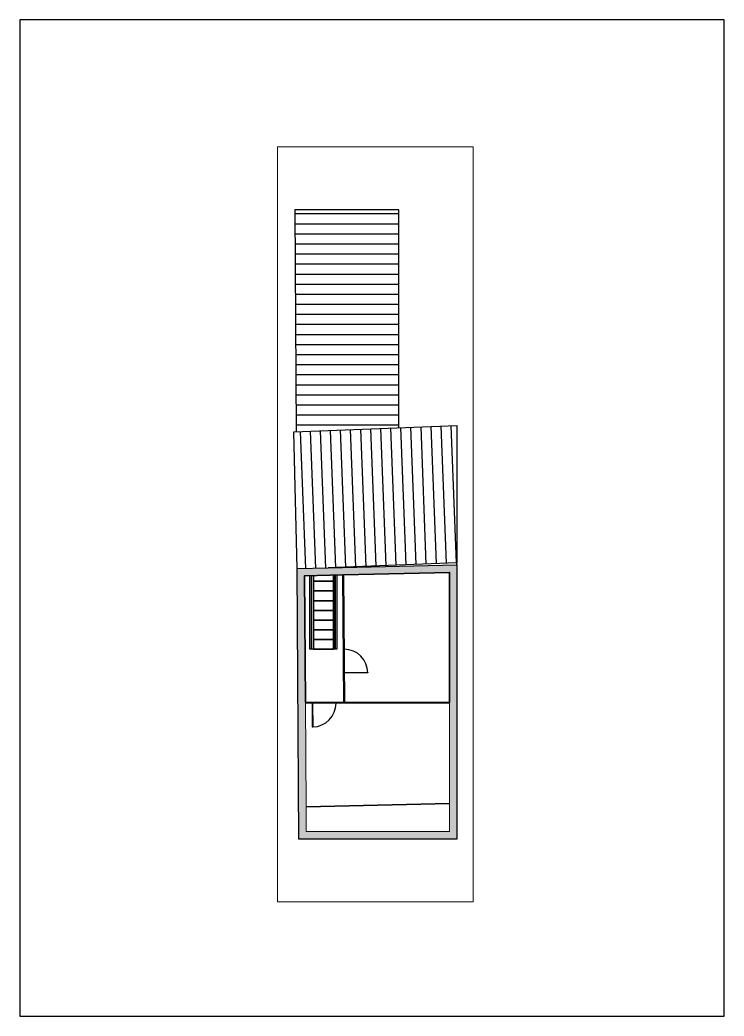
# Paper-space layout 'Layout1' of a CAD drawing. Header units: millimetres. Extents: x 64 to 274, y 59 to 356.
# The model-space entities are those that its viewports show. They can reach past a viewport. Long polylines and large blocks are cut down to what shows.
import ezdxf

# ---------------------------------------------------------------- set-up
doc = ezdxf.new("R2010")
doc.units = ezdxf.units.MM
doc.layers.get('0').update_dxf_attribs({"color": 250, "lineweight": 25})
for name, color, linetype, lineweight in [('A-ALV-___-___-EXI', 250, 'Continuous', 35), ('A-COB-___-___-EXI', 250, 'Continuous', 25), ('A-ESC-___-___-EXI', 250, 'Continuous', 25), ('A-POR-___-___-EXI', 250, 'Continuous', 25)]:
    doc.layers.add(name, color=color, linetype=linetype, lineweight=lineweight)

# ---------------------------------------------------------------- blocks, each defined once
blk = doc.blocks.new('SVG - A4-22434141-Não nomeada')
at = {"layer": 'A-POR-___-___-EXI'}
for p, q in [((64.29, 356.5), (64.29, 59.5)), ((274.29, 356.5), (64.29, 356.5)), ((274.29, 59.5), (274.29, 356.5)), ((64.29, 59.5), (274.29, 59.5))]:
    blk.add_line(p, q, dxfattribs=at)
blk = doc.blocks.new('Tipo de corrimão superior - Corrimão superior_Interno_-22137037-Planta baixa - Sótão_')
at = {"layer": 'A-ESC-___-___-EXI'}
for p, q in [((2011, 2948), (2011, 2998)), ((2011, 2998), (4208, 2998)), ((4209, 2948), (2011, 2948))]:
    blk.add_line(p, q, dxfattribs=at)
blk = doc.blocks.new('Tipo de corrimão superior - Corrimão superior_Interno_-V1-Planta baixa - Sótão_')
at = {"layer": 'A-ESC-___-___-EXI'}
for p, q in [((2011, 2948), (2011, 2998)), ((4208, 2998), (2011, 2998)), ((4209, 2948), (2011, 2948))]:
    blk.add_line(p, q, dxfattribs=at)
blk = doc.blocks.new('Tipo de corrimão superior - Corrimão superior_Interno_-22137048-Planta baixa - Sótão_')
at = {"layer": 'A-ESC-___-___-EXI'}
for p, q in [((2011, 2298), (2011, 2348)), ((2011, 2348), (4224, 2348)), ((4225, 2298), (2011, 2298))]:
    blk.add_line(p, q, dxfattribs=at)
blk = doc.blocks.new('Tipo de corrimão superior - Corrimão superior_Interno_-V2-Planta baixa - Sótão_')
at = {"layer": 'A-ESC-___-___-EXI'}
for p, q in [((2011, 2298), (2011, 2348)), ((4224, 2348), (2011, 2348)), ((4225, 2298), (2011, 2298))]:
    blk.add_line(p, q, dxfattribs=at)

msp = doc.modelspace()

# ---------------------------------------------------------------- hatches: boundary and pattern name
at = {"layer": 'A-ALV-___-___-EXI'}
for color, points in [(11, [(-8071, -2636), (-3524, -2528), (-3524, -2308), (-8072, -2416)]), (11, [(-3304, -10259), (-3304, -2303), (-3524, -2308), (-3524, -10259)]), (11, [(-8019, -10479), (-7799, -10479), (-7851, -2630), (-8071, -2636), (-8044, -6727)]), (9, [(-6679, -6406), (-6659, -6406), (-6684, -2603), (-6704, -2603), (-6695, -3912)]), (9, [(-7826, -6426), (-3524, -6426), (-3524, -6406), (-7826, -6406)]), (9, [(-7805, -9531), (-3524, -9429), (-3524, -9409), (-7805, -9511)]), (11, [(-7799, -10479), (-3304, -10479), (-3304, -10259), (-7800, -10259)])]:
    msp.add_hatch(color=color, dxfattribs=at).paths.add_polyline_path(points)
at = {"layer": 'A-COB-___-___-EXI'}
h = msp.add_hatch(dxfattribs=at)
h.set_pattern_fill('FP_2', color=256, style=0, pattern_type=2)
h.set_pattern_definition([(180, (-4679.64, -6833.64), (4e-14, -300), [])])
h.paths.add_polyline_path([(-8099, 1665), (-5041, 1784), (-5041, 8285), (-8143, 8285), (-8100, 1851)])
h = msp.add_hatch(dxfattribs=at)
h.set_pattern_fill('FP_1', color=256, style=0, pattern_type=2)
h.set_pattern_definition([(272.218, (-4675.98, -5982.94), (299.775, 11.61), [])])
h.paths.add_polyline_path([(-8073, -2416), (-7142, -2394), (-3304, -2245), (-3304, 1851), (-8169, 1662), (-8073, -2416)])

# ---------------------------------------------------------------- linework, layer by layer
msp.add_lwpolyline([(-3304, -2303), (-3304, -10479), (-8019, -10479), (-8072, -2416), (-7142, -2394), (-3304, -2303), (-3304, -2245), (-7142, -2394)])
at = {"layer": 'A-ALV-___-___-EXI', "color": 250, "lineweight": 35}
for points in [[(-6679, -6406), (-7826, -6406), (-7851, -2630), (-6704, -2603)], [(-6684, -2603), (-3524, -2528), (-3524, -6406), (-6659, -6406)]]:
    msp.add_lwpolyline(points, close=True, dxfattribs=at)
at = {"layer": 'A-ALV-___-___-EXI', "color": 8, "lineweight": 15}
for points in [[(-3524, -6426), (-3524, -9409), (-7805, -9511), (-7826, -6426)], [(-7805, -9531), (-3524, -9429), (-3524, -10259), (-7800, -10259)]]:
    msp.add_lwpolyline(points, close=True, dxfattribs=at)
at = {"layer": 'A-COB-___-___-EXI'}
for points in [[(-5041, 1784), (-5041, 8285), (-8143, 8285), (-8099, 1665)], [(-8073, -2416), (-8169, 1662), (-3304, 1851), (-3304, -2245)]]:
    msp.add_lwpolyline(points, dxfattribs=at)
at = {"layer": 'A-ESC-___-___-EXI', "color": 253}
for p, q in [((-7688, -4727), (-7688, -2627)), ((-6888, -2608), (-6888, -4727))]:
    msp.add_line(p, q, dxfattribs=at)
at = {"layer": 'A-ESC-___-___-EXI'}
for points in [[(-7638, -2625), (-7638, -2793), (-7638, -3083), (-7638, -3373), (-7638, -3663), (-7638, -3953), (-7638, -4243), (-7638, -4533), (-7638, -4823), (-7688, -4823), (-7688, -4727)], [(-6888, -4727), (-6888, -4823), (-6938, -4823), (-6938, -4533), (-6938, -4243), (-6938, -3953), (-6938, -3663), (-6938, -3373), (-6938, -3083), (-6938, -2793), (-6938, -2609)]]:
    msp.add_lwpolyline(points, dxfattribs=at)
for points in [[(-6988, -2793), (-7588, -2793)], [(-6988, -3083), (-7588, -3083)], [(-6988, -3373), (-7588, -3373)], [(-6988, -3663), (-7588, -3663)], [(-6988, -3953), (-7588, -3953)], [(-6988, -4243), (-7588, -4243)], [(-6988, -4533), (-7588, -4533)]]:
    msp.add_lwpolyline(points, close=True, dxfattribs=at)
at = {"layer": 'A-ESC-___-___-EXI', "color": 253}
msp.add_lwpolyline([(-6988, -4823), (-7588, -4823)], close=True, dxfattribs=at)
at = {"layer": 'A-POR-___-___-EXI'}
msp.add_line((-7610, -6434), (-7605, -7136), dxfattribs=at)
msp.add_lwpolyline([(-6665, -5517), (-5965, -5513), (-5965, -5528), (-6665, -5532)], dxfattribs=at)
msp.add_lwpolyline([(-7625, -6434), (-7620, -7136), (-7605, -7136, 0.408819), (-6910, -6429)], format="xyb", dxfattribs=at)
msp.add_arc((-6669, -5526), 705, 0, 90, dxfattribs=at)

# ---------------------------------------------------------------- block references
at = {"layer": 'A-ESC-___-___-EXI', "rotation": 90.0000000000003}
for name in ['Tipo de corrimão superior - Corrimão superior_Interno_-22137037-Planta baixa - Sótão_', 'Tipo de corrimão superior - Corrimão superior_Interno_-V1-Planta baixa - Sótão_', 'Tipo de corrimão superior - Corrimão superior_Interno_-22137048-Planta baixa - Sótão_', 'Tipo de corrimão superior - Corrimão superior_Interno_-V2-Planta baixa - Sótão_']:
    msp.add_blockref(name, (-4640, -6834), dxfattribs=at)

psp = doc.layouts.get("Layout1")

# ---------------------------------------------------------------- block references
at = {"layer": 'A-ALV-___-___-EXI'}
psp.add_blockref('SVG - A4-22434141-Não nomeada', (0, 0), dxfattribs=at)

# ---------------------------------------------------------------- viewports
at = {"layer": 'A-COB-___-___-EXI'}
psp.add_viewport(center=(170.31, 206.11), size=(58.38, 225.175), view_center_point=(-5736.79, -1096.85), view_height=22517.524, dxfattribs=at)

doc.saveas('drawing.dxf')
